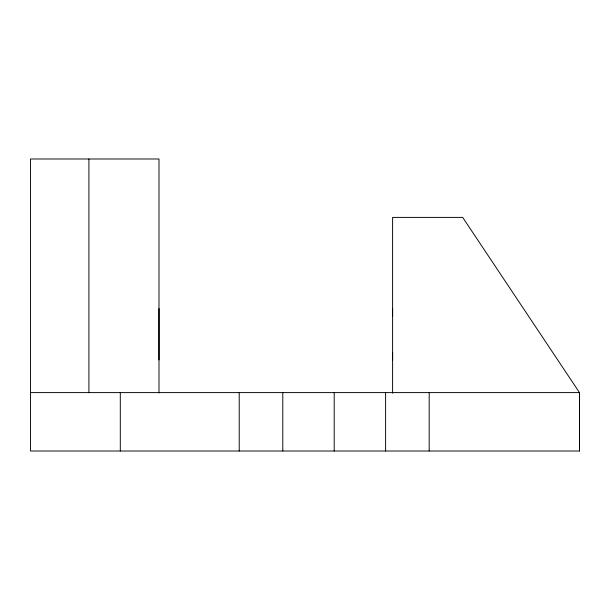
<?xml version="1.0" encoding="UTF-8"?>
<svg xmlns="http://www.w3.org/2000/svg" width="610" height="610" viewBox="0 0 610 610"><rect width="100%" height="100%" fill="white"/><g stroke="black" fill="none" stroke-linecap="round" stroke-linejoin="round"><path stroke-width="0.91" d="M158.989 359.9L158.989 308.507M392.604 393.175L392.604 217.396L462.693 217.396L579.5 392.604L579.5 451.011L30.5 451.011L30.5 158.989L158.989 158.989L158.989 392.924M30.5 392.604L579.5 392.604L579.5 451.011M429.188 392.604L429.188 451.011M392.604 308.507L392.604 316.033M392.604 352.374L392.604 359.9M385.611 392.604L385.611 451.011M334.204 392.604L334.204 451.011M282.796 392.604L282.796 451.011M239.219 392.604L239.219 451.011M120.3 392.604L120.3 451.011M88.907 158.989L88.907 392.604"/></g></svg>
